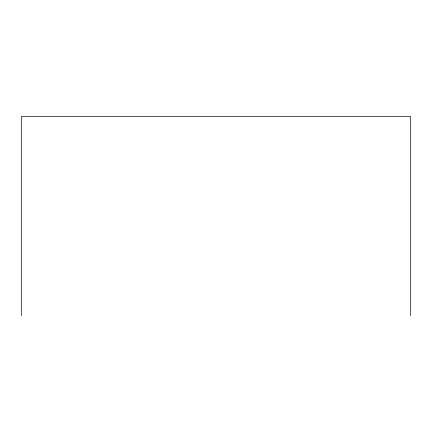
<?xml version="1.0" encoding="UTF-8"?>
<svg xmlns="http://www.w3.org/2000/svg" width="432" height="432" viewBox="0 0 432 432"><rect width="100%" height="100%" fill="white"/><g stroke="black" fill="none" stroke-linecap="round" stroke-linejoin="round"><path stroke-width="0.65" d="M410.4 315.63L410.4 116.37L21.6 116.37L21.6 315.63"/></g></svg>
